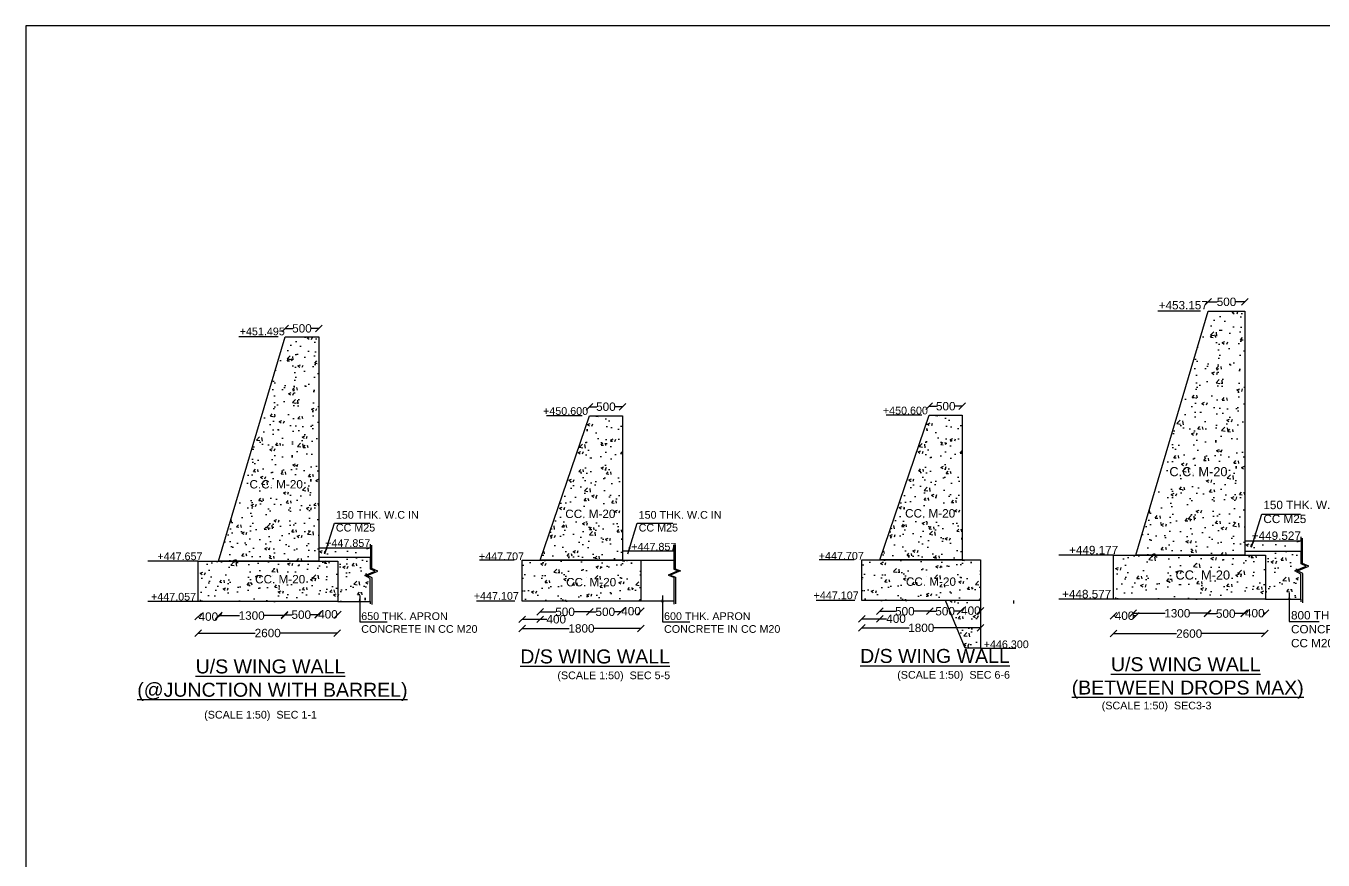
# Model space of a CAD drawing. Header units: millimetres. Extents: x 5124 to 6568637, y 2311 to 91879094.
# Drawn here: x 3730503 to 3749070, y 45943733 to 45955673 of the extents above; entities that cross this region are included whole.
import ezdxf

# ---------------------------------------------------------------- set-up
doc = ezdxf.new("R2010")
doc.units = ezdxf.units.MM
doc.header["$MEASUREMENT"] = 0
for name, color, linetype in [('DIMENSION', 7, 'Continuous'), ('DRAWING', 7, 'Continuous'), ('TEXT', 7, 'Continuous')]:
    doc.layers.add(name, color=color, linetype=linetype)
doc.styles.get("Standard").update_dxf_attribs({"font": 'arial.ttf', "height": 120})
doc.dimstyles.get("Standard").update_dxf_attribs({"dimtxt": 200, "dimasz": 110, "dimexe": 0.18, "dimexo": 0.0625, "dimgap": 0.09, "dimtad": 0, "dimtih": 1, "dimtoh": 1, "dimdec": 0, "dimzin": 0, "dimdsep": 46, "dimtxsty": 'Standard', "dimblk": 'OBLIQUE', "dimcen": 0.09, "dimse1": 1, "dimse2": 1, "dimadec": 0, "dimazin": 0, "dimtfac": 1, "dimtdec": 0, "dimtofl": 0, "dimtmove": 0, "dimatfit": 3, "dimfxl": 1, "dimtolj": 1, "dimtzin": 0, "dimarcsym": 0})
pattern_1 = [(50, (0, 0), (394.4931004, -34.5136742), [41.25, -453.75]), (355, (0, 0), (-76.3132335, 413.7056735), [33, -363]), (100.4514, (32.87, -2.88), (318.18016, 379.191748), [35.0571045, -385.6281616]), (46.1842, (0, 110), (586.982577, -91.035458), [61.875, -680.625]), (96.6356, (48.9, 102.4), (514.064488, 535.764829), [52.5856584, -578.44215]), (351.1842, (0, 110), (514.06407, 535.7652305), [49.5, -544.5]), (21, (55, 82.5), (328.2988787, -221.4403899), [41.25, -453.75]), (326, (55, 82.5), (133.8234326, 398.8325248), [33, -363]), (71.4514, (82.36, 64.05), (462.1224457, 177.3917732), [35.0571045, -385.6281616]), (37.5, (0, 0), (6.68792042, 183.0916196), [0, -358.6, 0, -368.5, 0, -364.375]), (7.5, (0, 0), (144.6882456, 216.9264415), [0, -210.1, 0, -350.35, 0, -138.875]), (327.5, (-122.65, 0), (293.6023399, -12.40517945), [0, -137.5, 0, -429, 0, -569.25]), (317.5, (-177.65, 0), (320.7523931, 55.0577403), [0, -178.75, 0, -284.9, 0, -404.25])]

# ---------------------------------------------------------------- blocks, each defined once
blk = doc.blocks.new('_Oblique')
at = {"color": 0, "linetype": 'ByBlock', "lineweight": -2}
blk.add_line((-0.5, -0.5), (0.5, 0.5), dxfattribs=at)
blk = doc.blocks.new('*D81')
at = {"layer": 'Defpoints', "color": 0, "linetype": 'Continuous', "transparency": 16777216}
for p in [(3734695, 45951343), (3734214, 45951224), (3734695, 45951224)]:
    blk.add_point(p, dxfattribs=at)
at = {"layer": 'DIMENSION', "color": 0, "linetype": 'Continuous', "lineweight": -2, "transparency": 16777216}
for p, q in [((3734214, 45951343), (3734322, 45951343)), ((3734695, 45951343), (3734587, 45951343))]:
    blk.add_line(p, q, dxfattribs=at)
at = {"layer": 'DIMENSION', "color": 0, "linetype": 'Continuous', "lineweight": -2, "transparency": 16777216, "xscale": 95, "yscale": 95, "zscale": 95, "rotation": 180}
blk.add_blockref('_Oblique', (3734214, 45951343), dxfattribs=at)
at = {"layer": 'DIMENSION', "color": 0, "linetype": 'Continuous', "lineweight": -2, "transparency": 16777216, "xscale": 95, "yscale": 95, "zscale": 95}
blk.add_blockref('_Oblique', (3734695, 45951343), dxfattribs=at)
at = {"layer": 'DIMENSION', "color": 0, "linetype": 'Continuous', "transparency": 16777216, "insert": (3734454, 45951343), "char_height": 120, "attachment_point": 5}
blk.add_mtext('\\A1;500', dxfattribs=at)
blk = doc.blocks.new('*D82')
at = {"layer": 'Defpoints', "color": 0, "linetype": 'Continuous', "transparency": 16777216}
for p in [(3732967, 45948012), (3733261, 45948012), (3733261, 45947217)]:
    blk.add_point(p, dxfattribs=at)
at = {"layer": 'DIMENSION', "color": 0, "linetype": 'Continuous', "lineweight": -2, "transparency": 16777216}
for p, q in [((3732967, 45947217), (3732979, 45947217)), ((3733261, 45947217), (3733249, 45947217))]:
    blk.add_line(p, q, dxfattribs=at)
at = {"layer": 'DIMENSION', "color": 0, "linetype": 'Continuous', "lineweight": -2, "transparency": 16777216, "xscale": 95, "yscale": 95, "zscale": 95, "rotation": 180}
blk.add_blockref('_Oblique', (3732967, 45947217), dxfattribs=at)
at = {"layer": 'DIMENSION', "color": 0, "linetype": 'Continuous', "lineweight": -2, "transparency": 16777216, "xscale": 95, "yscale": 95, "zscale": 95}
blk.add_blockref('_Oblique', (3733261, 45947217), dxfattribs=at)
at = {"layer": 'DIMENSION', "color": 0, "linetype": 'Continuous', "transparency": 16777216, "insert": (3733114, 45947217), "char_height": 120, "attachment_point": 5}
blk.add_mtext('\\A1;400', dxfattribs=at)
blk = doc.blocks.new('*D83')
at = {"layer": 'Defpoints', "color": 0, "linetype": 'Continuous', "transparency": 16777216}
for p in [(3733266, 45948012), (3734203, 45947232), (3734203, 45947171)]:
    blk.add_point(p, dxfattribs=at)
at = {"layer": 'DIMENSION', "color": 0, "linetype": 'Continuous', "lineweight": -2, "transparency": 16777216}
for p, q in [((3733266, 45947232), (3733561, 45947232)), ((3734203, 45947232), (3733908, 45947232))]:
    blk.add_line(p, q, dxfattribs=at)
at = {"layer": 'DIMENSION', "color": 0, "linetype": 'Continuous', "lineweight": -2, "transparency": 16777216, "xscale": 95, "yscale": 95, "zscale": 95, "rotation": 180}
blk.add_blockref('_Oblique', (3733266, 45947232), dxfattribs=at)
at = {"layer": 'DIMENSION', "color": 0, "linetype": 'Continuous', "lineweight": -2, "transparency": 16777216, "xscale": 95, "yscale": 95, "zscale": 95}
blk.add_blockref('_Oblique', (3734203, 45947232), dxfattribs=at)
at = {"layer": 'DIMENSION', "color": 0, "linetype": 'Continuous', "transparency": 16777216, "insert": (3733734, 45947232), "char_height": 120, "attachment_point": 5}
blk.add_mtext('\\A1;1300', dxfattribs=at)
blk = doc.blocks.new('*D84')
at = {"layer": 'Defpoints', "color": 0, "linetype": 'Continuous', "transparency": 16777216}
for p in [(3734203, 45947232), (3734685, 45947245), (3734685, 45947245)]:
    blk.add_point(p, dxfattribs=at)
at = {"layer": 'DIMENSION', "color": 0, "linetype": 'Continuous', "lineweight": -2, "transparency": 16777216}
for p, q in [((3734203, 45947245), (3734312, 45947245)), ((3734685, 45947245), (3734576, 45947245))]:
    blk.add_line(p, q, dxfattribs=at)
at = {"layer": 'DIMENSION', "color": 0, "linetype": 'Continuous', "lineweight": -2, "transparency": 16777216, "xscale": 95, "yscale": 95, "zscale": 95, "rotation": 180}
blk.add_blockref('_Oblique', (3734203, 45947245), dxfattribs=at)
at = {"layer": 'DIMENSION', "color": 0, "linetype": 'Continuous', "lineweight": -2, "transparency": 16777216, "xscale": 95, "yscale": 95, "zscale": 95}
blk.add_blockref('_Oblique', (3734685, 45947245), dxfattribs=at)
at = {"layer": 'DIMENSION', "color": 0, "linetype": 'Continuous', "transparency": 16777216, "insert": (3734444, 45947245), "char_height": 120, "attachment_point": 5}
blk.add_mtext('\\A1;500', dxfattribs=at)
blk = doc.blocks.new('*D85')
at = {"layer": 'Defpoints', "color": 0, "linetype": 'Continuous', "transparency": 16777216}
for p in [(3734966, 45947434), (3734685, 45947245), (3734966, 45947250)]:
    blk.add_point(p, dxfattribs=at)
at = {"layer": 'DIMENSION', "color": 0, "linetype": 'Continuous', "lineweight": -2, "transparency": 16777216}
for p, q in [((3734685, 45947250), (3734691, 45947250)), ((3734966, 45947250), (3734960, 45947250))]:
    blk.add_line(p, q, dxfattribs=at)
at = {"layer": 'DIMENSION', "color": 0, "linetype": 'Continuous', "lineweight": -2, "transparency": 16777216, "xscale": 95, "yscale": 95, "zscale": 95, "rotation": 180}
blk.add_blockref('_Oblique', (3734685, 45947250), dxfattribs=at)
at = {"layer": 'DIMENSION', "color": 0, "linetype": 'Continuous', "lineweight": -2, "transparency": 16777216, "xscale": 95, "yscale": 95, "zscale": 95}
blk.add_blockref('_Oblique', (3734966, 45947250), dxfattribs=at)
at = {"layer": 'DIMENSION', "color": 0, "linetype": 'Continuous', "transparency": 16777216, "insert": (3734826, 45947250), "char_height": 120, "attachment_point": 5}
blk.add_mtext('\\A1;400', dxfattribs=at)
blk = doc.blocks.new('*D86')
at = {"layer": 'Defpoints', "color": 0, "linetype": 'Continuous', "transparency": 16777216}
for p in [(3732967, 45947217), (3734960, 45947245), (3732967, 45946982)]:
    blk.add_point(p, dxfattribs=at)
at = {"layer": 'DIMENSION', "color": 0, "linetype": 'Continuous', "lineweight": -2, "transparency": 16777216}
for p, q in [((3732967, 45946982), (3733784, 45946982)), ((3734960, 45946982), (3734144, 45946982))]:
    blk.add_line(p, q, dxfattribs=at)
at = {"layer": 'DIMENSION', "color": 0, "linetype": 'Continuous', "lineweight": -2, "transparency": 16777216, "xscale": 95, "yscale": 95, "zscale": 95, "rotation": 180}
blk.add_blockref('_Oblique', (3732967, 45946982), dxfattribs=at)
at = {"layer": 'DIMENSION', "color": 0, "linetype": 'Continuous', "lineweight": -2, "transparency": 16777216, "xscale": 95, "yscale": 95, "zscale": 95}
blk.add_blockref('_Oblique', (3734960, 45946982), dxfattribs=at)
at = {"layer": 'DIMENSION', "color": 0, "linetype": 'Continuous', "transparency": 16777216, "insert": (3733964, 45946982), "char_height": 120, "attachment_point": 5}
blk.add_mtext('\\A1;2600', dxfattribs=at)
blk = doc.blocks.new('*D87')
at = {"layer": 'Defpoints', "color": 0, "linetype": 'Continuous', "transparency": 16777216}
for p in [(3737606, 45948025), (3737864, 45948025), (3737864, 45947179)]:
    blk.add_point(p, dxfattribs=at)
at = {"layer": 'DIMENSION', "color": 0, "linetype": 'Continuous', "lineweight": -2, "transparency": 16777216}
for p, q in [((3737606, 45947179), (3737864, 45947179)), ((3737864, 45947179), (3737959, 45947179))]:
    blk.add_line(p, q, dxfattribs=at)
at = {"layer": 'DIMENSION', "color": 0, "linetype": 'Continuous', "lineweight": -2, "transparency": 16777216, "xscale": 95, "yscale": 95, "zscale": 95, "rotation": 180}
blk.add_blockref('_Oblique', (3737606, 45947179), dxfattribs=at)
at = {"layer": 'DIMENSION', "color": 0, "linetype": 'Continuous', "lineweight": -2, "transparency": 16777216, "xscale": 95, "yscale": 95, "zscale": 95}
blk.add_blockref('_Oblique', (3737864, 45947179), dxfattribs=at)
at = {"layer": 'DIMENSION', "color": 0, "linetype": 'Continuous', "transparency": 16777216, "insert": (3738094, 45947179), "char_height": 120, "attachment_point": 5}
blk.add_mtext('\\A1;400', dxfattribs=at)
blk = doc.blocks.new('*D88')
at = {"layer": 'Defpoints', "color": 0, "linetype": 'Continuous', "transparency": 16777216}
for p in [(3738576, 45947286), (3737864, 45947179), (3738576, 45947171)]:
    blk.add_point(p, dxfattribs=at)
at = {"layer": 'DIMENSION', "color": 0, "linetype": 'Continuous', "lineweight": -2, "transparency": 16777216}
for p, q in [((3737864, 45947286), (3738087, 45947286)), ((3738576, 45947286), (3738352, 45947286))]:
    blk.add_line(p, q, dxfattribs=at)
at = {"layer": 'DIMENSION', "color": 0, "linetype": 'Continuous', "lineweight": -2, "transparency": 16777216, "xscale": 95, "yscale": 95, "zscale": 95, "rotation": 180}
blk.add_blockref('_Oblique', (3737864, 45947286), dxfattribs=at)
at = {"layer": 'DIMENSION', "color": 0, "linetype": 'Continuous', "lineweight": -2, "transparency": 16777216, "xscale": 95, "yscale": 95, "zscale": 95}
blk.add_blockref('_Oblique', (3738576, 45947286), dxfattribs=at)
at = {"layer": 'DIMENSION', "color": 0, "linetype": 'Continuous', "transparency": 16777216, "insert": (3738220, 45947286), "char_height": 120, "attachment_point": 5}
blk.add_mtext('\\A1;500', dxfattribs=at)
blk = doc.blocks.new('*D89')
at = {"layer": 'Defpoints', "color": 0, "linetype": 'Continuous', "transparency": 16777216}
for p in [(3738576, 45947286), (3739017, 45947286), (3739017, 45947286)]:
    blk.add_point(p, dxfattribs=at)
at = {"layer": 'DIMENSION', "color": 0, "linetype": 'Continuous', "lineweight": -2, "transparency": 16777216}
for p, q in [((3738576, 45947286), (3738664, 45947286)), ((3739017, 45947286), (3738929, 45947286))]:
    blk.add_line(p, q, dxfattribs=at)
at = {"layer": 'DIMENSION', "color": 0, "linetype": 'Continuous', "lineweight": -2, "transparency": 16777216, "xscale": 95, "yscale": 95, "zscale": 95, "rotation": 180}
blk.add_blockref('_Oblique', (3738576, 45947286), dxfattribs=at)
at = {"layer": 'DIMENSION', "color": 0, "linetype": 'Continuous', "lineweight": -2, "transparency": 16777216, "xscale": 95, "yscale": 95, "zscale": 95}
blk.add_blockref('_Oblique', (3739017, 45947286), dxfattribs=at)
at = {"layer": 'DIMENSION', "color": 0, "linetype": 'Continuous', "transparency": 16777216, "insert": (3738796, 45947286), "char_height": 120, "attachment_point": 5}
blk.add_mtext('\\A1;500', dxfattribs=at)
blk = doc.blocks.new('*D90')
at = {"layer": 'Defpoints', "color": 0, "linetype": 'Continuous', "transparency": 16777216}
for p in [(3739304, 45947440), (3739026, 45947295), (3739304, 45947295)]:
    blk.add_point(p, dxfattribs=at)
at = {"layer": 'DIMENSION', "color": 0, "linetype": 'Continuous', "lineweight": -2, "transparency": 16777216}
for p, q in [((3739026, 45947295), (3739030, 45947295)), ((3739304, 45947295), (3739300, 45947295))]:
    blk.add_line(p, q, dxfattribs=at)
at = {"layer": 'DIMENSION', "color": 0, "linetype": 'Continuous', "lineweight": -2, "transparency": 16777216, "xscale": 95, "yscale": 95, "zscale": 95, "rotation": 180}
blk.add_blockref('_Oblique', (3739026, 45947295), dxfattribs=at)
at = {"layer": 'DIMENSION', "color": 0, "linetype": 'Continuous', "lineweight": -2, "transparency": 16777216, "xscale": 95, "yscale": 95, "zscale": 95}
blk.add_blockref('_Oblique', (3739304, 45947295), dxfattribs=at)
at = {"layer": 'DIMENSION', "color": 0, "linetype": 'Continuous', "transparency": 16777216, "insert": (3739165, 45947295), "char_height": 120, "attachment_point": 5}
blk.add_mtext('\\A1;400', dxfattribs=at)
blk = doc.blocks.new('*D91')
at = {"layer": 'Defpoints', "color": 0, "linetype": 'Continuous', "transparency": 16777216}
for p in [(3737606, 45947440), (3739304, 45947440), (3739304, 45947048)]:
    blk.add_point(p, dxfattribs=at)
at = {"layer": 'DIMENSION', "color": 0, "linetype": 'Continuous', "lineweight": -2, "transparency": 16777216}
for p, q in [((3737606, 45947048), (3738281, 45947048)), ((3739304, 45947048), (3738628, 45947048))]:
    blk.add_line(p, q, dxfattribs=at)
at = {"layer": 'DIMENSION', "color": 0, "linetype": 'Continuous', "lineweight": -2, "transparency": 16777216, "xscale": 95, "yscale": 95, "zscale": 95, "rotation": 180}
blk.add_blockref('_Oblique', (3737606, 45947048), dxfattribs=at)
at = {"layer": 'DIMENSION', "color": 0, "linetype": 'Continuous', "lineweight": -2, "transparency": 16777216, "xscale": 95, "yscale": 95, "zscale": 95}
blk.add_blockref('_Oblique', (3739304, 45947048), dxfattribs=at)
at = {"layer": 'DIMENSION', "color": 0, "linetype": 'Continuous', "transparency": 16777216, "insert": (3738455, 45947048), "char_height": 120, "attachment_point": 5}
blk.add_mtext('\\A1;1800', dxfattribs=at)
blk = doc.blocks.new('*D94')
at = {"layer": 'Defpoints', "color": 0, "linetype": 'Continuous', "transparency": 16777216}
for p in [(3742470, 45948032), (3742728, 45948032), (3742728, 45947187)]:
    blk.add_point(p, dxfattribs=at)
at = {"layer": 'DIMENSION', "color": 0, "linetype": 'Continuous', "lineweight": -2, "transparency": 16777216}
for p, q in [((3742470, 45947187), (3742728, 45947187)), ((3742728, 45947187), (3742823, 45947187))]:
    blk.add_line(p, q, dxfattribs=at)
at = {"layer": 'DIMENSION', "color": 0, "linetype": 'Continuous', "lineweight": -2, "transparency": 16777216, "xscale": 95, "yscale": 95, "zscale": 95, "rotation": 180}
blk.add_blockref('_Oblique', (3742470, 45947187), dxfattribs=at)
at = {"layer": 'DIMENSION', "color": 0, "linetype": 'Continuous', "lineweight": -2, "transparency": 16777216, "xscale": 95, "yscale": 95, "zscale": 95}
blk.add_blockref('_Oblique', (3742728, 45947187), dxfattribs=at)
at = {"layer": 'DIMENSION', "color": 0, "linetype": 'Continuous', "transparency": 16777216, "insert": (3742958, 45947187), "char_height": 120, "attachment_point": 5}
blk.add_mtext('\\A1;400', dxfattribs=at)
blk = doc.blocks.new('*D92')
at = {"layer": 'Defpoints', "color": 0, "linetype": 'Continuous', "transparency": 16777216}
for p in [(3742728, 45947187), (3743440, 45947294), (3743440, 45947178)]:
    blk.add_point(p, dxfattribs=at)
at = {"layer": 'DIMENSION', "color": 0, "linetype": 'Continuous', "lineweight": -2, "transparency": 16777216}
for p, q in [((3742728, 45947294), (3742951, 45947294)), ((3743440, 45947294), (3743216, 45947294))]:
    blk.add_line(p, q, dxfattribs=at)
at = {"layer": 'DIMENSION', "color": 0, "linetype": 'Continuous', "lineweight": -2, "transparency": 16777216, "xscale": 95, "yscale": 95, "zscale": 95, "rotation": 180}
blk.add_blockref('_Oblique', (3742728, 45947294), dxfattribs=at)
at = {"layer": 'DIMENSION', "color": 0, "linetype": 'Continuous', "lineweight": -2, "transparency": 16777216, "xscale": 95, "yscale": 95, "zscale": 95}
blk.add_blockref('_Oblique', (3743440, 45947294), dxfattribs=at)
at = {"layer": 'DIMENSION', "color": 0, "linetype": 'Continuous', "transparency": 16777216, "insert": (3743084, 45947294), "char_height": 120, "attachment_point": 5}
blk.add_mtext('\\A1;500', dxfattribs=at)
blk = doc.blocks.new('*D93')
at = {"layer": 'Defpoints', "color": 0, "linetype": 'Continuous', "transparency": 16777216}
for p in [(3743440, 45947294), (3743881, 45947294), (3743881, 45947294)]:
    blk.add_point(p, dxfattribs=at)
at = {"layer": 'DIMENSION', "color": 0, "linetype": 'Continuous', "lineweight": -2, "transparency": 16777216}
for p, q in [((3743440, 45947294), (3743528, 45947294)), ((3743881, 45947294), (3743793, 45947294))]:
    blk.add_line(p, q, dxfattribs=at)
at = {"layer": 'DIMENSION', "color": 0, "linetype": 'Continuous', "lineweight": -2, "transparency": 16777216, "xscale": 95, "yscale": 95, "zscale": 95, "rotation": 180}
blk.add_blockref('_Oblique', (3743440, 45947294), dxfattribs=at)
at = {"layer": 'DIMENSION', "color": 0, "linetype": 'Continuous', "lineweight": -2, "transparency": 16777216, "xscale": 95, "yscale": 95, "zscale": 95}
blk.add_blockref('_Oblique', (3743881, 45947294), dxfattribs=at)
at = {"layer": 'DIMENSION', "color": 0, "linetype": 'Continuous', "transparency": 16777216, "insert": (3743660, 45947294), "char_height": 120, "attachment_point": 5}
blk.add_mtext('\\A1;500', dxfattribs=at)
blk = doc.blocks.new('*D95')
at = {"layer": 'Defpoints', "color": 0, "linetype": 'Continuous', "transparency": 16777216}
for p in [(3744168, 45947447), (3743890, 45947303), (3744168, 45947303)]:
    blk.add_point(p, dxfattribs=at)
at = {"layer": 'DIMENSION', "color": 0, "linetype": 'Continuous', "lineweight": -2, "transparency": 16777216}
for p, q in [((3743890, 45947303), (3743894, 45947303)), ((3744168, 45947303), (3744164, 45947303))]:
    blk.add_line(p, q, dxfattribs=at)
at = {"layer": 'DIMENSION', "color": 0, "linetype": 'Continuous', "lineweight": -2, "transparency": 16777216, "xscale": 95, "yscale": 95, "zscale": 95, "rotation": 180}
blk.add_blockref('_Oblique', (3743890, 45947303), dxfattribs=at)
at = {"layer": 'DIMENSION', "color": 0, "linetype": 'Continuous', "lineweight": -2, "transparency": 16777216, "xscale": 95, "yscale": 95, "zscale": 95}
blk.add_blockref('_Oblique', (3744168, 45947303), dxfattribs=at)
at = {"layer": 'DIMENSION', "color": 0, "linetype": 'Continuous', "transparency": 16777216, "insert": (3744029, 45947303), "char_height": 120, "attachment_point": 5}
blk.add_mtext('\\A1;400', dxfattribs=at)
blk = doc.blocks.new('*D96')
at = {"layer": 'Defpoints', "color": 0, "linetype": 'Continuous', "transparency": 16777216}
for p in [(3742470, 45947447), (3744168, 45947447), (3744168, 45947056)]:
    blk.add_point(p, dxfattribs=at)
at = {"layer": 'DIMENSION', "color": 0, "linetype": 'Continuous', "lineweight": -2, "transparency": 16777216}
for p, q in [((3742470, 45947056), (3743146, 45947056)), ((3744168, 45947056), (3743492, 45947056))]:
    blk.add_line(p, q, dxfattribs=at)
at = {"layer": 'DIMENSION', "color": 0, "linetype": 'Continuous', "lineweight": -2, "transparency": 16777216, "xscale": 95, "yscale": 95, "zscale": 95, "rotation": 180}
blk.add_blockref('_Oblique', (3742470, 45947056), dxfattribs=at)
at = {"layer": 'DIMENSION', "color": 0, "linetype": 'Continuous', "lineweight": -2, "transparency": 16777216, "xscale": 95, "yscale": 95, "zscale": 95}
blk.add_blockref('_Oblique', (3744168, 45947056), dxfattribs=at)
at = {"layer": 'DIMENSION', "color": 0, "linetype": 'Continuous', "transparency": 16777216, "insert": (3743319, 45947056), "char_height": 120, "attachment_point": 5}
blk.add_mtext('\\A1;1800', dxfattribs=at)
blk = doc.blocks.new('*D97')
at = {"layer": 'Defpoints', "color": 0, "linetype": 'Continuous', "transparency": 16777216}
for p in [(3739041, 45950222), (3738570, 45950092), (3739041, 45950092)]:
    blk.add_point(p, dxfattribs=at)
at = {"layer": 'DIMENSION', "color": 0, "linetype": 'Continuous', "lineweight": -2, "transparency": 16777216}
for p, q in [((3738570, 45950222), (3738673, 45950222)), ((3739041, 45950222), (3738938, 45950222))]:
    blk.add_line(p, q, dxfattribs=at)
at = {"layer": 'DIMENSION', "color": 0, "linetype": 'Continuous', "lineweight": -2, "transparency": 16777216, "xscale": 95, "yscale": 95, "zscale": 95, "rotation": 180}
blk.add_blockref('_Oblique', (3738570, 45950222), dxfattribs=at)
at = {"layer": 'DIMENSION', "color": 0, "linetype": 'Continuous', "lineweight": -2, "transparency": 16777216, "xscale": 95, "yscale": 95, "zscale": 95}
blk.add_blockref('_Oblique', (3739041, 45950222), dxfattribs=at)
at = {"layer": 'DIMENSION', "color": 0, "linetype": 'Continuous', "transparency": 16777216, "insert": (3738805, 45950222), "char_height": 120, "attachment_point": 5}
blk.add_mtext('\\A1;500', dxfattribs=at)
blk = doc.blocks.new('*D98')
at = {"layer": 'Defpoints', "color": 0, "linetype": 'Continuous', "transparency": 16777216}
for p in [(3743905, 45950229), (3743434, 45950099), (3743905, 45950099)]:
    blk.add_point(p, dxfattribs=at)
at = {"layer": 'DIMENSION', "color": 0, "linetype": 'Continuous', "lineweight": -2, "transparency": 16777216}
for p, q in [((3743434, 45950229), (3743537, 45950229)), ((3743905, 45950229), (3743802, 45950229))]:
    blk.add_line(p, q, dxfattribs=at)
at = {"layer": 'DIMENSION', "color": 0, "linetype": 'Continuous', "lineweight": -2, "transparency": 16777216, "xscale": 95, "yscale": 95, "zscale": 95, "rotation": 180}
blk.add_blockref('_Oblique', (3743434, 45950229), dxfattribs=at)
at = {"layer": 'DIMENSION', "color": 0, "linetype": 'Continuous', "lineweight": -2, "transparency": 16777216, "xscale": 95, "yscale": 95, "zscale": 95}
blk.add_blockref('_Oblique', (3743905, 45950229), dxfattribs=at)
at = {"layer": 'DIMENSION', "color": 0, "linetype": 'Continuous', "transparency": 16777216, "insert": (3743669, 45950229), "char_height": 120, "attachment_point": 5}
blk.add_mtext('\\A1;500', dxfattribs=at)
blk = doc.blocks.new('*D101')
at = {"layer": 'Defpoints', "color": 0, "linetype": 'Continuous', "transparency": 16777216}
for p in [(3747950, 45951723), (3747426, 45951592), (3747950, 45951592)]:
    blk.add_point(p, dxfattribs=at)
at = {"layer": 'DIMENSION', "color": 0, "linetype": 'Continuous', "lineweight": -2, "transparency": 16777216}
for p, q in [((3747426, 45951723), (3747556, 45951723)), ((3747950, 45951723), (3747821, 45951723))]:
    blk.add_line(p, q, dxfattribs=at)
at = {"layer": 'DIMENSION', "color": 0, "linetype": 'Continuous', "lineweight": -2, "transparency": 16777216, "xscale": 95, "yscale": 95, "zscale": 95, "rotation": 180}
blk.add_blockref('_Oblique', (3747426, 45951723), dxfattribs=at)
at = {"layer": 'DIMENSION', "color": 0, "linetype": 'Continuous', "lineweight": -2, "transparency": 16777216, "xscale": 95, "yscale": 95, "zscale": 95}
blk.add_blockref('_Oblique', (3747950, 45951723), dxfattribs=at)
at = {"layer": 'DIMENSION', "color": 0, "linetype": 'Continuous', "transparency": 16777216, "insert": (3747688, 45951723), "char_height": 120, "attachment_point": 5}
blk.add_mtext('\\A1;500', dxfattribs=at)
blk = doc.blocks.new('*D102')
at = {"layer": 'Defpoints', "color": 0, "linetype": 'Continuous', "transparency": 16777216}
for p in [(3746069, 45948095), (3746389, 45948095), (3746389, 45947230)]:
    blk.add_point(p, dxfattribs=at)
at = {"layer": 'DIMENSION', "color": 0, "linetype": 'Continuous', "lineweight": -2, "transparency": 16777216}
for p, q in [((3746069, 45947230), (3746094, 45947230)), ((3746389, 45947230), (3746364, 45947230))]:
    blk.add_line(p, q, dxfattribs=at)
at = {"layer": 'DIMENSION', "color": 0, "linetype": 'Continuous', "lineweight": -2, "transparency": 16777216, "xscale": 95, "yscale": 95, "zscale": 95, "rotation": 180}
blk.add_blockref('_Oblique', (3746069, 45947230), dxfattribs=at)
at = {"layer": 'DIMENSION', "color": 0, "linetype": 'Continuous', "lineweight": -2, "transparency": 16777216, "xscale": 95, "yscale": 95, "zscale": 95}
blk.add_blockref('_Oblique', (3746389, 45947230), dxfattribs=at)
at = {"layer": 'DIMENSION', "color": 0, "linetype": 'Continuous', "transparency": 16777216, "insert": (3746229, 45947230), "char_height": 120, "attachment_point": 5}
blk.add_mtext('\\A1;400', dxfattribs=at)
blk = doc.blocks.new('*D103')
at = {"layer": 'Defpoints', "color": 0, "linetype": 'Continuous', "transparency": 16777216}
for p in [(3746350, 45947466), (3747414, 45947265), (3747414, 45947180)]:
    blk.add_point(p, dxfattribs=at)
at = {"layer": 'DIMENSION', "color": 0, "linetype": 'Continuous', "lineweight": -2, "transparency": 16777216}
for p, q in [((3746350, 45947265), (3746810, 45947265)), ((3747414, 45947265), (3747157, 45947265))]:
    blk.add_line(p, q, dxfattribs=at)
at = {"layer": 'DIMENSION', "color": 0, "linetype": 'Continuous', "lineweight": -2, "transparency": 16777216, "xscale": 95, "yscale": 95, "zscale": 95, "rotation": 180}
blk.add_blockref('_Oblique', (3746350, 45947265), dxfattribs=at)
at = {"layer": 'DIMENSION', "color": 0, "linetype": 'Continuous', "lineweight": -2, "transparency": 16777216, "xscale": 95, "yscale": 95, "zscale": 95}
blk.add_blockref('_Oblique', (3747414, 45947265), dxfattribs=at)
at = {"layer": 'DIMENSION', "color": 0, "linetype": 'Continuous', "transparency": 16777216, "insert": (3746984, 45947265), "char_height": 120, "attachment_point": 5}
blk.add_mtext('\\A1;1300', dxfattribs=at)
blk = doc.blocks.new('*D99')
at = {"layer": 'Defpoints', "color": 0, "linetype": 'Continuous', "transparency": 16777216}
for p in [(3747414, 45947246), (3747940, 45947260), (3747940, 45947260)]:
    blk.add_point(p, dxfattribs=at)
at = {"layer": 'DIMENSION', "color": 0, "linetype": 'Continuous', "lineweight": -2, "transparency": 16777216}
for p, q in [((3747414, 45947260), (3747545, 45947260)), ((3747940, 45947260), (3747810, 45947260))]:
    blk.add_line(p, q, dxfattribs=at)
at = {"layer": 'DIMENSION', "color": 0, "linetype": 'Continuous', "lineweight": -2, "transparency": 16777216, "xscale": 95, "yscale": 95, "zscale": 95, "rotation": 180}
blk.add_blockref('_Oblique', (3747414, 45947260), dxfattribs=at)
at = {"layer": 'DIMENSION', "color": 0, "linetype": 'Continuous', "lineweight": -2, "transparency": 16777216, "xscale": 95, "yscale": 95, "zscale": 95}
blk.add_blockref('_Oblique', (3747940, 45947260), dxfattribs=at)
at = {"layer": 'DIMENSION', "color": 0, "linetype": 'Continuous', "transparency": 16777216, "insert": (3747677, 45947260), "char_height": 120, "attachment_point": 5}
blk.add_mtext('\\A1;500', dxfattribs=at)
blk = doc.blocks.new('*D104')
at = {"layer": 'Defpoints', "color": 0, "linetype": 'Continuous', "transparency": 16777216}
for p in [(3748245, 45947466), (3747940, 45947260), (3748245, 45947266)]:
    blk.add_point(p, dxfattribs=at)
at = {"layer": 'DIMENSION', "color": 0, "linetype": 'Continuous', "lineweight": -2, "transparency": 16777216}
for p, q in [((3747940, 45947266), (3747958, 45947266)), ((3748245, 45947266), (3748228, 45947266))]:
    blk.add_line(p, q, dxfattribs=at)
at = {"layer": 'DIMENSION', "color": 0, "linetype": 'Continuous', "lineweight": -2, "transparency": 16777216, "xscale": 95, "yscale": 95, "zscale": 95, "rotation": 180}
blk.add_blockref('_Oblique', (3747940, 45947266), dxfattribs=at)
at = {"layer": 'DIMENSION', "color": 0, "linetype": 'Continuous', "lineweight": -2, "transparency": 16777216, "xscale": 95, "yscale": 95, "zscale": 95}
blk.add_blockref('_Oblique', (3748245, 45947266), dxfattribs=at)
at = {"layer": 'DIMENSION', "color": 0, "linetype": 'Continuous', "transparency": 16777216, "insert": (3748093, 45947266), "char_height": 120, "attachment_point": 5}
blk.add_mtext('\\A1;400', dxfattribs=at)
blk = doc.blocks.new('*D100')
at = {"layer": 'Defpoints', "color": 0, "linetype": 'Continuous', "transparency": 16777216}
for p in [(3746069, 45947230), (3748239, 45947260), (3746069, 45946974)]:
    blk.add_point(p, dxfattribs=at)
at = {"layer": 'DIMENSION', "color": 0, "linetype": 'Continuous', "lineweight": -2, "transparency": 16777216}
for p, q in [((3746069, 45946974), (3746974, 45946974)), ((3748239, 45946974), (3747334, 45946974))]:
    blk.add_line(p, q, dxfattribs=at)
at = {"layer": 'DIMENSION', "color": 0, "linetype": 'Continuous', "lineweight": -2, "transparency": 16777216, "xscale": 95, "yscale": 95, "zscale": 95, "rotation": 180}
blk.add_blockref('_Oblique', (3746069, 45946974), dxfattribs=at)
at = {"layer": 'DIMENSION', "color": 0, "linetype": 'Continuous', "lineweight": -2, "transparency": 16777216, "xscale": 95, "yscale": 95, "zscale": 95}
blk.add_blockref('_Oblique', (3748239, 45946974), dxfattribs=at)
at = {"layer": 'DIMENSION', "color": 0, "linetype": 'Continuous', "transparency": 16777216, "insert": (3747154, 45946974), "char_height": 120, "attachment_point": 5}
blk.add_mtext('\\A1;2600', dxfattribs=at)

msp = doc.modelspace()

# ---------------------------------------------------------------- hatches: boundary and pattern name
at = {"layer": 'DRAWING'}
h = msp.add_hatch(dxfattribs=at)
h.set_pattern_fill('AR-CONC,_O', color=256, scale=59.889079)
h.set_pattern_definition([(50, (-318730.25, -4084343.7), (429.5605202, -37.581676), [44.9168095, -494.084905]), (355, (-318730.25, -4084343.7), (-83.0968963, 450.480944), [35.9334476, -395.267924]), (100.4514, (-318694.45, -4084346.84), (346.463943, 412.8989947), [38.173413, -419.907556]), (46.1842, (-318730.25, -4084223.93), (639.160839, -99.127814), [67.375214, -741.127357]), (96.6356, (-318677, -4084232.2), (559.76089, 583.390225), [57.260121, -629.8612335]), (351.1842, (-318730.25, -4084223.9), (559.760434, 583.390662), [53.9001714, -592.901886]), (21, (-318670.36, -4084253.87), (357.4821383, -241.124747), [44.9168095, -494.084905]), (326, (-318670.36, -4084253.87), (145.7193123, 434.285686), [35.9334476, -395.267924]), (71.4514, (-318640.57, -4084273.97), (503.201597, 193.1605452), [38.173413, -419.907556]), (37.5, (-318730.25, -4084343.71), (7.2824254, 199.3670644), [0, -390.4767976, 0, -401.2568319, 0, -396.7651509]), (7.5, (-318730.25, -4084343.7), (157.5499241, 236.2095432), [0, -228.7762833, 0, -381.4934357, 0, -151.2199254]), (327.5, (-318863.8, -4084343.71), (319.7013426, -13.50790504), [0, -149.7226985, 0, -467.1348192, 0, -619.8519716]), (317.5, (-318923.7, -4084343.7), (349.2648279, 59.9519523), [0, -194.639508, 0, -310.2254312, 0, -440.1847335])])
h.paths.add_polyline_path([(3747950.4, 45948095.2), (3747950.4, 45951592.3), (3747426.3, 45951592.3), (3746389.2, 45948095.2)])
h.paths.add_polyline_path([(3746069.1, 45948095.2), (3746069.1, 45947465.7), (3748245.4, 45947465.7), (3748245.4, 45948095.2)])
h.paths.add_polyline_path([(3748245.4, 45947465.7), (3748750.1, 45947465.7), (3748750.1, 45947826.9), (3748666.2, 45947873.6), (3748829.4, 45947940.4), (3748755.8, 45947971), (3748755.8, 45948151.3), (3747950.4, 45948151.3), (3747950.4, 45948095.2), (3748245.4, 45948095.2)])
h.paths.add_polyline_path([(3748755.8, 45948151.3), (3748755.8, 45948304.1), (3747950.4, 45948304.1), (3747950.4, 45948151.3)])
h.paths.add_polyline_path([(3746786, 45949191.6), (3747736, 45949191.6), (3747736, 45949394.4), (3746786, 45949394.4)], flags=24)
h.paths.add_polyline_path([(3746873.7, 45947712), (3747773, 45947712), (3747773, 45947914.8), (3746873.7, 45947914.8)], flags=24)
h = msp.add_hatch(dxfattribs=at)
h.set_pattern_fill('AR-CONC,_O', color=256, scale=55)
h.set_pattern_definition(pattern_1)
h.paths.add_polyline_path([(3734694.8, 45951223.6), (3734213.6, 45951223.6), (3733261.1, 45948012), (3734694.8, 45948012)])
h.paths.add_polyline_path([(3734965.8, 45948012), (3732967.1, 45948012), (3732967.1, 45947433.9), (3734965.8, 45947433.9)])
h.paths.add_polyline_path([(3735352.2, 45947808.6), (3735502.1, 45947869.9), (3735434.5, 45947897.9), (3735434.5, 45948063.6), (3734694.8, 45948063.6), (3734694.8, 45948012), (3734965.8, 45948012), (3734965.8, 45947433.9), (3735429.3, 45947433.9), (3735429.3, 45947765.6)])
h.paths.add_polyline_path([(3735434.5, 45948203.9), (3734694.8, 45948203.9), (3734694.8, 45948063.6), (3735434.5, 45948063.6)])
h.paths.add_polyline_path([(3733625.5, 45949018.9), (3734498, 45949018.9), (3734498, 45949205.2), (3733625.5, 45949205.2)], flags=24)
h.paths.add_polyline_path([(3733706, 45947660.1), (3734531.9, 45947660.1), (3734531.9, 45947846.3), (3733706, 45947846.3)], flags=24)
h = msp.add_hatch(dxfattribs=at)
h.set_pattern_fill('AR-CONC,_O', color=256, scale=55)
h.set_pattern_definition(pattern_1)
h.paths.add_polyline_path([(3739040.6, 45950091.7), (3738569.8, 45950091.7), (3737863.7, 45948024.9), (3739040.6, 45948024.9)])
h.paths.add_polyline_path([(3739304.1, 45948024.9), (3737605.7, 45948024.9), (3737605.7, 45947439.9), (3739304.1, 45947439.9)])
h.paths.add_polyline_path([(3738145.8, 45948595.6), (3738971.6, 45948595.6), (3738971.6, 45948781.8), (3738145.8, 45948781.8)], flags=24)
h.paths.add_polyline_path([(3738157.1, 45947617.9), (3738983, 45947617.9), (3738983, 45947804.2), (3738157.1, 45947804.2)], flags=24)
h = msp.add_hatch(dxfattribs=at)
h.set_pattern_fill('AR-CONC,_O', color=256, scale=55)
h.set_pattern_definition([(50, (4864.05, 7.4), (394.4931004, -34.5136742), [41.25, -453.75]), (355, (4864.05, 7.4), (-76.3132335, 413.7056735), [33, -363]), (100.4514, (4896.92, 4.54), (318.18016, 379.191748), [35.0571045, -385.6281616]), (46.1842, (4864.05, 117.4), (586.982577, -91.035458), [61.875, -680.625]), (96.6356, (4912.96, 109.83), (514.064488, 535.764829), [52.5856584, -578.44215]), (351.1842, (4864.05, 117.4), (514.06407, 535.7652305), [49.5, -544.5]), (21, (4919.05, 89.9), (328.2988787, -221.4403899), [41.25, -453.75]), (326, (4919.05, 89.9), (133.8234326, 398.8325248), [33, -363]), (71.4514, (4946.4, 71.46), (462.1224457, 177.3917732), [35.0571045, -385.6281616]), (37.5, (4864.05, 7.42), (6.68792042, 183.0916196), [0, -358.6, 0, -368.5, 0, -364.375]), (7.5, (4864.05, 7.42), (144.6882456, 216.9264415), [0, -210.1, 0, -350.35, 0, -138.875]), (327.5, (4741.4, 7.42), (293.6023399, -12.40517945), [0, -137.5, 0, -429, 0, -569.25]), (317.5, (4686.4, 7.42), (320.7523931, 55.0577403), [0, -178.75, 0, -284.9, 0, -404.25])])
h.paths.add_polyline_path([(3743904.7, 45950099.1), (3743433.9, 45950099.1), (3742727.8, 45948032.3), (3743904.7, 45948032.3)])
h.paths.add_polyline_path([(3744168.1, 45948032.3), (3742469.8, 45948032.3), (3742469.8, 45947447.3), (3744168.1, 45947447.3)])
h.paths.add_polyline_path([(3743009.8, 45948603), (3743835.7, 45948603), (3743835.7, 45948789.2), (3743009.8, 45948789.2)], flags=24)
h.paths.add_polyline_path([(3743021.1, 45947625.3), (3743847, 45947625.3), (3743847, 45947811.6), (3743021.1, 45947811.6)], flags=24)
h = msp.add_hatch(dxfattribs=at)
h.set_pattern_fill('AR-CONC,_O', color=256, scale=55)
h.set_pattern_definition(pattern_1)
h.paths.add_polyline_path([(3743664.9, 45947447.3), (3743949.5, 45946767.2), (3744168.1, 45946767.2), (3744168.1, 45947447.3)])
h.paths.add_polyline_path([(3743498, 45947384.9), (3743822.7, 45947384.9), (3743822.7, 45947202.4), (3743498, 45947202.4)], flags=9)
h.paths.add_polyline_path([(3743864.1, 45947393.8), (3744193.6, 45947393.8), (3744193.6, 45947211.3), (3743864.1, 45947211.3)], flags=9)

# ---------------------------------------------------------------- linework, layer by layer
at = {"layer": 'DIMENSION', "linetype": 'Continuous'}
msp.add_lwpolyline([(3764639.6, 45955672.8), (3730502.9, 45955672.8), (3730502.9, 45931793.3), (3764639.6, 45931793.3)], close=True, dxfattribs=at)
at = {"layer": 'DIMENSION', "color": 0, "linetype": 'Continuous'}
for points in [[(3739040.6, 45948024.9), (3737863.7, 45948024.9), (3738569.8, 45950091.7), (3739040.6, 45950091.7)], [(3743904.7, 45948032.3), (3742727.8, 45948032.3), (3743433.9, 45950099.1), (3743904.7, 45950099.1)], [(3737605.7, 45948024.9), (3739304.1, 45948024.9), (3739304.1, 45947439.9), (3737605.7, 45947439.9)], [(3742469.8, 45948032.3), (3744168.1, 45948032.3), (3744168.1, 45947447.3), (3742469.8, 45947447.3)]]:
    msp.add_lwpolyline(points, close=True, dxfattribs=at)
for points in [[(3738464, 45950091.7), (3737954, 45950091.7)], [(3743328.1, 45950099.1), (3742818, 45950099.1)], [(3739040.6, 45948159), (3739775.5, 45948159), (3739775.5, 45948244.3), (3739775.5, 45948024.9)], [(3739798.5, 45948243), (3739798.5, 45947900.8), (3739872.6, 45947874.1), (3739723.2, 45947811.7), (3739801.5, 45947784.7), (3739801.5, 45947399.3)], [(3737493.3, 45948024.9), (3736995.6, 45948024.9)], [(3739304.1, 45948024.9), (3739775.5, 45948024.9), (3739775.5, 45947898.1), (3739839.5, 45947872.8), (3739694.8, 45947811.5), (3739775.9, 45947780.9), (3739775.9, 45947439.9), (3739304.1, 45947439.9)], [(3742357.3, 45948032.3), (3741859.6, 45948032.3)], [(3737501.7, 45947439.9), (3736950.3, 45947439.9)], [(3739775.9, 45947439.9), (3739775.9, 45947396.9)], [(3742365.7, 45947447.3), (3741814.3, 45947447.3)], [(3744168.1, 45947447.3), (3744168.1, 45946767.2), (3743949.5, 45946767.2), (3743664.9, 45947447.3)], [(3744640, 45947447.3), (3744640, 45947404.4)], [(3744168.1, 45946767.2), (3744673, 45946767.2)]]:
    msp.add_lwpolyline(points, dxfattribs=at)
at = {"layer": 'DRAWING', "linetype": 'Continuous'}
for points in [[(3747950.4, 45948095.2), (3746389.2, 45948095.2), (3747426.3, 45951592.3), (3747950.4, 45951592.3)], [(3734694.8, 45948012), (3733261.1, 45948012), (3734213.6, 45951223.6), (3734694.8, 45951223.6)], [(3732967.1, 45948012), (3734965.8, 45948012), (3734965.8, 45947433.9), (3732967.1, 45947433.9)], [(3746069.1, 45948095.2), (3748245.4, 45948095.2), (3748245.4, 45947465.7), (3746069.1, 45947465.7)]]:
    msp.add_lwpolyline(points, close=True, dxfattribs=at)
for points in [[(3747317.2, 45951592.3), (3746705.6, 45951592.3)], [(3734113.4, 45951223.6), (3733551.7, 45951223.6)], [(3747950.4, 45948304.1), (3748755.8, 45948304.1), (3748755.8, 45948151.3)], [(3748781.1, 45947416.8), (3748781.1, 45947836.8), (3748706.3, 45947870.8), (3748868.3, 45947937.9), (3748776, 45947980), (3748776, 45948342.2)], [(3748755.8, 45948304.1), (3748755.8, 45948357.7)], [(3734694.8, 45948203.9), (3735434.5, 45948203.9), (3735434.5, 45948063.6)], [(3735457.7, 45947389), (3735457.7, 45947774.8), (3735389, 45947806), (3735537.8, 45947867.5), (3735453.1, 45947906.2), (3735453.1, 45948238.9)], [(3735434.5, 45948203.9), (3735434.5, 45948253.1)], [(3748245.4, 45947465.7), (3748750.1, 45947465.7), (3748750.1, 45947826.9), (3748666.2, 45947873.6), (3748829.4, 45947940.4), (3748755.8, 45947971), (3748755.8, 45948151.3), (3747950.4, 45948151.3)], [(3732967.1, 45948012), (3732249, 45948012)], [(3734965.8, 45947433.9), (3735429.3, 45947433.9), (3735429.3, 45947765.6), (3735352.2, 45947808.6), (3735502.1, 45947869.9), (3735434.5, 45947897.9), (3735434.5, 45948063.6), (3734694.8, 45948063.6)], [(3746069.1, 45948095.2), (3745287.1, 45948095.2)], [(3732967.1, 45947433.9), (3732249, 45947433.9)], [(3735429.3, 45947433.9), (3735429.3, 45947398.7)], [(3746069.1, 45947465.7), (3745287.1, 45947465.7)], [(3748750.1, 45947465.7), (3748750.1, 45947427.3)]]:
    msp.add_lwpolyline(points, dxfattribs=at)

# ---------------------------------------------------------------- texts
at = {"layer": 'DRAWING', "linetype": 'Continuous', "attachment_point": 1}
for s, insert, char_height, width in [('150 THK. W.C IN \\PCC M25', (3748216.3, 45948876.2), 119.778, 1924.34), ('150 THK. W.C IN \\PCC M25', (3734939.1, 45948729.3), 110, 1767.245), ('150 THK. W.C IN \\PCC M25', (3739273.5, 45948729.3), 110, 1767.245), ('+447.857', (3734786.6, 45948325.1), 110, 661.171), ('+449.527', (3748050.4, 45948436.1), 119.78, 719.944), ('650 THK. APRON CONCRETE IN CC M20', (3735302.4, 45947279.2), 110, 1767.245), ('600 THK. APRON CONCRETE IN CC M20', (3739636.9, 45947279.2), 110, 1767.245), ('800 THK. APRON CONCRETE IN \\PCC M20', (3748612, 45947297.3), 119.778, 1924.34)]:
    msp.add_mtext(s, dxfattribs=dict(at, insert=insert, char_height=char_height, width=width))
at = {"layer": 'TEXT'}
for s, height, p in [('+453.157', 119.78, (3746717.9, 45951615.6)), ('+451.495', 110, (3733562.9, 45951245.1)), ('+450.600', 110, (3737905.1, 45950105.4)), ('+450.600', 110, (3742769.1, 45950112.8)), (' C.C. M-20', 130.67, (3746819.8, 45949227.6)), (' C.C. M-20', 120, (3733656.6, 45949052)), (' CC. M-20', 120, (3738176.8, 45948628.7)), (' CC. M-20', 120, (3743040.9, 45948636.1)), ('+447.657', 110, (3732384.7, 45948026.6)), ('+447.707', 110, (3736987.5, 45948025.9)), ('+447.857', 110, (3739168, 45948163.1)), ('+447.707', 110, (3741851.5, 45948033.3)), ('+449.177', 119.78, (3745434.9, 45948111)), (' CC. M-20', 120, (3733737, 45947693.2)), (' CC. M-20', 120, (3738188.1, 45947651)), (' CC. M-20', 120, (3743052.2, 45947658.4)), (' CC. M-20', 130.67, (3746907.5, 45947748)), ('+447.057', 110, (3732293.2, 45947447.9)), ('+447.107', 110, (3736913.9, 45947460.1)), ('+447.107', 110, (3741777.9, 45947467.5)), ('+448.577', 119.78, (3745335.3, 45947481)), ('+446.300', 110, (3744212.3, 45946766.7))]:
    msp.add_text(s, height=height, dxfattribs=at).set_placement(p)
at = {"layer": 'TEXT', "attachment_point": 1}
for s, insert, char_height, width in [('\\pi1143.9;{\\LD/S WING WALL \\P\\pi2121.7;  }', (3736435.7, 45946747.2), 200, 4398.658), ('\\pi1143.9;{\\LD/S WING WALL \\P\\pi2121.7;  }', (3741299.7, 45946754.7), 200, 4398.658), ('\\pi1144.1;{\\LU/S WING WALL \\P\\pi504.58; (BETWEEN DROPS MAX)}', (3744890.1, 45946636.1), 200, 4398.658), ('\\pi1144.1;{\\LU/S WING WALL \\P\\pi230.98; (@JUNCTION WITH BARREL)}', (3731788.1, 45946604.4), 200, 4398.658), ('\\pi133.14;(SCALE 1:50)  SEC 6-6', (3742841.6, 45946439.5), 110, 1864.134), ('\\pi132.69;(SCALE 1:50)  SEC 5-5', (3737977.5, 45946432.1), 110, 1864.134), ('\\pi283.73;(SCALE 1:50)  SEC3-3', (3745618.3, 45946000.1), 110, 2122.689), ('\\pi5.2021;(SCALE 1:50)  SEC 1-1', (3733049.3, 45945868.6), 110, 1587.096)]:
    msp.add_mtext(s, dxfattribs=dict(at, insert=insert, char_height=char_height, width=width))

# ---------------------------------------------------------------- dimensions: what is measured, and where the dimension line sits
at = {"layer": 'DIMENSION', "color": 0, "linetype": 'Continuous'}
for base, p1, p2, text, picture, middle in [((3747950.4, 45951722.5), (3747426.3, 45951592.3), (3747950.4, 45951592.3), '500', '*D101', (3747688.4, 45951722.5)), ((3734694.8, 45951343.3), (3734213.6, 45951223.6), (3734694.8, 45951223.6), '500', '*D81', (3734454.2, 45951343.3)), ((3739040.6, 45950221.6), (3738569.8, 45950091.7), (3739040.6, 45950091.7), '500', '*D97', (3738805.2, 45950221.6)), ((3743904.7, 45950229), (3743433.9, 45950099.1), (3743904.7, 45950099.1), '500', '*D98', (3743669.3, 45950229)), ((3733261.1, 45947217.3), (3732967.1, 45948012), (3733261.1, 45948012), '400', '*D82', (3733114.1, 45947217.3)), ((3734202.7, 45947231.9), (3733266.1, 45948012), (3734202.7, 45947171.1), '1300', '*D83', (3733734.4, 45947231.9)), ((3737863.7, 45947179.4), (3737605.7, 45948024.9), (3737863.7, 45948024.9), '400', '*D87', (3738093.6, 45947179.4)), ((3742727.8, 45947186.8), (3742469.8, 45948032.3), (3742727.8, 45948032.3), '400', '*D94', (3742957.7, 45947186.8)), ((3746389.2, 45947229.8), (3746069.1, 45948095.2), (3746389.2, 45948095.2), '400', '*D102', (3746229.1, 45947229.8)), ((3734965.8, 45947250.3), (3734685.3, 45947245), (3734965.8, 45947433.9), '400', '*D85', (3734825.5, 45947250.3)), ((3739304.1, 45947048.3), (3737605.7, 45947439.9), (3739304.1, 45947439.9), '1800', '*D91', (3738454.9, 45947048.3)), ((3739304.1, 45947295.1), (3739025.6, 45947295.1), (3739304.1, 45947439.9), '400', '*D90', (3739164.8, 45947295.1)), ((3744168.1, 45947055.8), (3742469.8, 45947447.3), (3744168.1, 45947447.3), '1800', '*D96', (3743318.9, 45947055.8)), ((3743440, 45947293.6), (3742727.8, 45947186.8), (3743440, 45947178), '500', '*D92', (3743083.9, 45947293.6)), ((3743880.7, 45947293.6), (3743440, 45947293.6), (3743880.7, 45947293.6), '500', '*D93', (3743660.4, 45947293.6)), ((3744168.1, 45947302.6), (3743889.6, 45947302.6), (3744168.1, 45947447.3), '400', '*D95', (3744028.9, 45947302.6)), ((3748245.4, 45947265.7), (3747940, 45947260), (3748245.4, 45947465.7), '400', '*D104', (3748092.7, 45947265.7)), ((3732967.1, 45946982.1), (3734960.3, 45947244.8), (3732967.1, 45947217.3), '2600', '*D86', (3733963.7, 45946982.1)), ((3734685.3, 45947245), (3734202.7, 45947231.9), (3734685.3, 45947245), '500', '*D84', (3734444, 45947245)), ((3738576, 45947286.2), (3737863.7, 45947179.4), (3738576, 45947170.6), '500', '*D88', (3738219.9, 45947286.2)), ((3739016.7, 45947286.2), (3738576, 45947286.2), (3739016.7, 45947286.2), '500', '*D89', (3738796.3, 45947286.2)), ((3746069.1, 45946973.8), (3748239.5, 45947259.8), (3746069.1, 45947229.8), '2600', '*D100', (3747154.3, 45946973.8)), ((3747940, 45947260), (3747414.5, 45947245.7), (3747940, 45947260), '500', '*D99', (3747677.2, 45947260))]:
    dim = msp.add_linear_dim(base=base, p1=p1, p2=p2, text=text, dimstyle='Standard', override={"dimasz": 95, "dimarcsym": 1}, dxfattribs=at)
    dim.commit()
    dim.dimension.update_dxf_attribs({"geometry": picture, "text_midpoint": middle})
dim = msp.add_linear_dim(base=(3747414.5, 45947264.8), p1=(3746349.7, 45947465.7), p2=(3747414.5, 45947179.5), text='1300', dimstyle='Standard', override={"dimasz": 95, "dimarcsym": 1}, dxfattribs=at)
dim.commit()
dim.dimension.update_dxf_attribs({"geometry": '*D103', "text_midpoint": (3746983.8, 45947264.8), "dimtype": 160})

# ---------------------------------------------------------------- leaders
at = {"layer": 'DRAWING', "linetype": 'Continuous'}
for points in [[(3748046.6, 45948209.6), (3748195, 45948684.3), (3748746.9, 45948684.3)], [(3734783.2, 45948117.1), (3734919.4, 45948553), (3735426.3, 45948553)], [(3739117.7, 45948117.1), (3739253.9, 45948553), (3739760.8, 45948553)], [(3748587.5, 45947558.9), (3748587.5, 45947147.4), (3749015.4, 45947147.4)], [(3735280, 45947519.5), (3735280, 45947141.6), (3735672.9, 45947141.6)], [(3739614.4, 45947519.5), (3739614.4, 45947141.6), (3740007.4, 45947141.6)]]:
    msp.add_leader(points, dimstyle='Standard', override={"dimasz": 95, "dimgap": 0.09, "dimtad": 0, "dimarcsym": 1}, dxfattribs=at)

doc.saveas('drawing.dxf')
